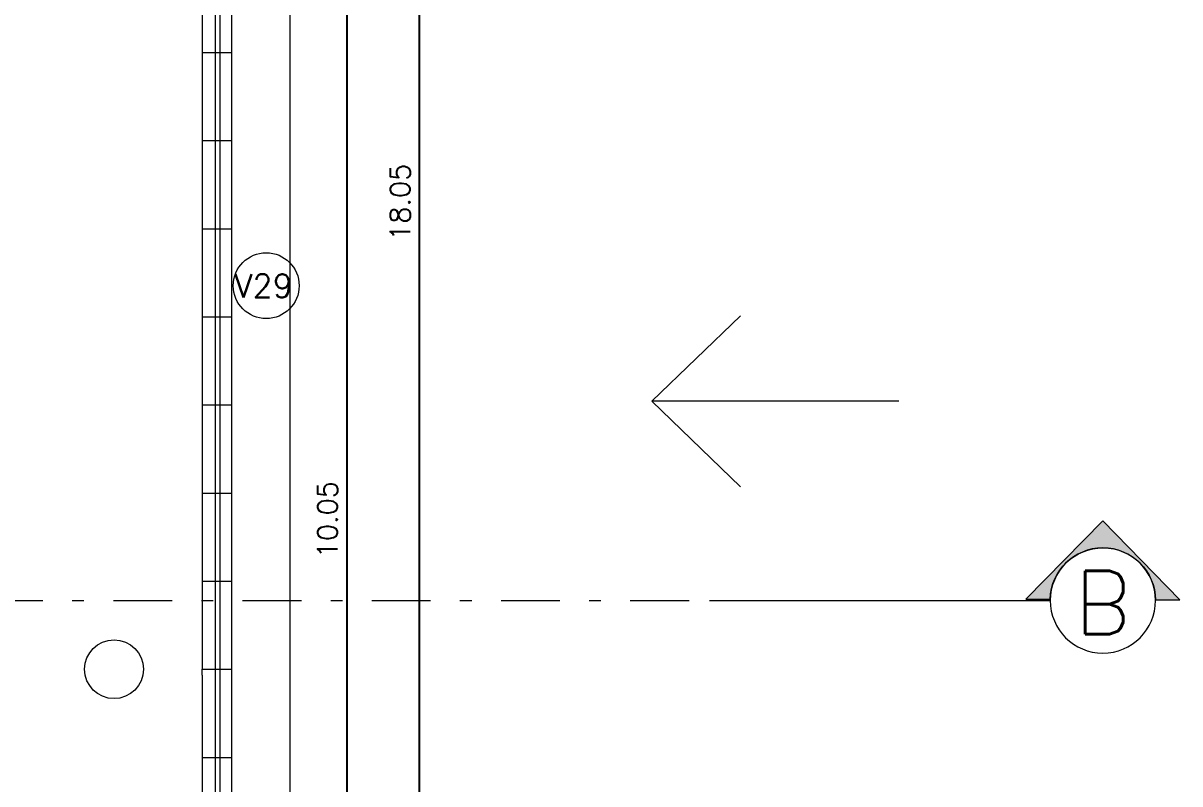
# Model space of a CAD drawing. Header units: millimetres. Extents: x 521 to 1055, y 261 to 520.
# Drawn here: x 680.48 to 690.32, y 410.27 to 416.75 of the extents above; entities that cross this region are included whole.
import ezdxf
from ezdxf.enums import TextEntityAlignment as Align

# ---------------------------------------------------------------- set-up
doc = ezdxf.new("R2010")
doc.units = ezdxf.units.MM
doc.linetypes.add('CONTINU', pattern=[0])
doc.linetypes.add('DASHDOTX2', pattern=[2, 1, -0.5, 0, -0.5])
doc.layers.add('0.1', color=8, linetype='Continuous', lineweight=13)
doc.styles.add('ROMANS', font='romans')
doc.styles.get("Standard").update_dxf_attribs({"font": 'romans.shx'})
doc.dimstyles.new('Fares Eng - 50', dxfattribs={"dimscale": 2, "dimtxt": 0.085, "dimasz": 0.1, "dimexe": 0.05, "dimexo": 0.05, "dimgap": 0.04, "dimtad": 1, "dimzin": 4, "dimdsep": 46, "dimtxsty": 'ROMANS', "dimblk1": 'OBLIQUE', "dimblk2": 'OBLIQUE', "dimsah": 1, "dimcen": 0.05, "dimdle": 0.05, "dimclrd": 8, "dimclre": 8, "dimclrt": 8, "dimaunit": 1, "dimadec": 0, "dimazin": 0, "dimtfac": 1, "dimtix": 1, "dimtmove": 2, "dimatfit": 0, "dimldrblk": 'OPEN90', "dimfxl": 1, "dimtolj": 1, "dimtzin": 0, "dimarcsym": 0})

# ---------------------------------------------------------------- blocks, each defined once
blk = doc.blocks.new('_OBLIQUE')
at = {"color": 0, "linetype": 'ByBlock'}
blk.add_line((-0.5, -0.5), (0.5, 0.5), dxfattribs=at)
blk = doc.blocks.new('*D445')
at = {"layer": '0.1', "color": 8, "linetype": 'CONTINU', "lineweight": -2, "transparency": 16777216}
for p, q in [((683.8529, 406.0965), (683.8529, 424.3465)), ((683.4514, 424.2465), (683.9529, 424.2465)), ((683.4514, 406.1965), (683.9529, 406.1965))]:
    blk.add_line(p, q, dxfattribs=at)
at = {"layer": 'DEFPOINTS', "color": 0, "linetype": 'CONTINU', "lineweight": -2, "transparency": 16777216}
for p in [(683.3514, 424.2465), (683.8529, 424.2465), (683.3514, 406.1965)]:
    blk.add_point(p, dxfattribs=at)
at = {"layer": '0.1', "color": 8, "linetype": 'CONTINU', "lineweight": -2, "transparency": 16777216, "xscale": 0.2, "yscale": 0.2, "zscale": 0.2}
for p, rotation in [((683.8529, 424.2465), 90), ((683.8529, 406.1965), 270)]:
    blk.add_blockref('_OBLIQUE', p, dxfattribs=dict(at, rotation=rotation))
at = {"layer": '0.1', "color": 8, "linetype": 'CONTINU', "transparency": 16777216, "insert": (683.6879, 415.2215), "char_height": 0.17, "attachment_point": 5, "rotation": 90, "style": 'ROMANS'}
blk.add_mtext('\\A1;18.05', dxfattribs=at)
blk = doc.blocks.new('_Open90')
at = {"color": 0, "linetype": 'ByBlock', "lineweight": -2}
for p, q in [((-0.5, 0.5), (0, 0)), ((0, 0), (-1, 0)), ((0, 0), (-0.5, -0.5))]:
    blk.add_line(p, q, dxfattribs=at)
blk = doc.blocks.new('*D649')
at = {"layer": '0.1', "color": 8, "linetype": 'CONTINU', "lineweight": -2, "transparency": 16777216}
for p, q in [((683.2342, 417.6465), (683.2342, 407.3936)), ((682.8527, 417.5465), (683.3342, 417.5465)), ((682.8527, 407.4936), (683.3342, 407.4936))]:
    blk.add_line(p, q, dxfattribs=at)
at = {"layer": 'DEFPOINTS', "color": 0, "linetype": 'CONTINU', "lineweight": -2, "transparency": 16777216}
for p in [(682.7527, 417.5465), (682.7527, 407.4936), (683.2342, 407.4936)]:
    blk.add_point(p, dxfattribs=at)
at = {"layer": '0.1', "color": 8, "linetype": 'CONTINU', "lineweight": -2, "transparency": 16777216, "xscale": 0.2, "yscale": 0.2, "zscale": 0.2}
for p, rotation in [((683.2342, 417.5465), 90), ((683.2342, 407.4936), 270)]:
    blk.add_blockref('_OBLIQUE', p, dxfattribs=dict(at, rotation=rotation))
at = {"layer": '0.1', "color": 8, "linetype": 'CONTINU', "transparency": 16777216, "insert": (683.0692, 412.52), "char_height": 0.17, "attachment_point": 5, "rotation": 90, "style": 'ROMANS'}
blk.add_mtext('\\A1;10.05', dxfattribs=at)
blk = doc.blocks.new('Cor-4A')
h = blk.add_hatch(color=1)
edge = h.paths.add_edge_path()
edge.add_line((-0.00005, -0.00732), (-0.00757, 0))
edge.add_line((-0.00757, 0), (-0.00014, 0.00731))
edge.add_line((-0.00014, 0.00731), (-0.00014, 0.005))
edge.add_arc((0, 0), 0.005, 91.6216, 269.468)
edge.add_line((-0.00005, -0.005), (-0.00005, -0.00732))
at = {"linetype": 'DASHDOTX2'}
blk.add_line((0, 0.03735), (0, 0.005), dxfattribs=at)
at = {"color": 1}
blk.add_lwpolyline([(-0.00005, -0.00732), (-0.00757, 0), (-0.00014, 0.00731), (-0.00014, 0.005, 0.98138), (-0.00005, -0.005)], format="xyb", close=True, dxfattribs=at)
blk.add_circle((0, 0), 0.005, dxfattribs=at)
at = {"color": 3, "style": 'ROMANS'}
blk.add_attdef('O', text='', height=0.006, rotation=90, dxfattribs=at).set_placement((0.00019, 0), align=Align.MIDDLE)

msp = doc.modelspace()

# ---------------------------------------------------------------- linework, layer by layer
at = {"layer": '0.1', "color": 8, "linetype": 'CONTINU'}
for p, q in [((682.11267, 423.09649), (682.11267, 405.24649)), ((682.15267, 423.09649), (682.15267, 405.24649)), ((682.25267, 423.09649), (682.25267, 405.24649)), ((682.75267, 405.24649), (682.75267, 423.09649)), ((682.00267, 417.24649), (682.00267, 414.79649)), ((682.00267, 416.49649), (682.25267, 416.49649)), ((682.00267, 415.74649), (682.25267, 415.74649)), ((682.00267, 414.99649), (682.25267, 414.99649)), ((682.00267, 414.79649), (682.00267, 414.74649)), ((682.00267, 414.74649), (682.00267, 412.74649)), ((682.00267, 414.24649), (682.25267, 414.24649)), ((685.82873, 413.52726), (686.58607, 414.25588)), ((687.93247, 413.52726), (685.82873, 413.52726)), ((685.82873, 413.52726), (686.58607, 412.79863)), ((682.00267, 413.49649), (682.25267, 413.49649)), ((682.00267, 413.04357), (682.00267, 411.24649)), ((682.00267, 412.74649), (682.25267, 412.74649)), ((682.00267, 411.99649), (682.25267, 411.99649)), ((682.00267, 411.24649), (682.25267, 411.24649)), ((682.00267, 411.19649), (682.00267, 411.24649)), ((682.00267, 411.19649), (682.00267, 407.49357)), ((682.00267, 410.49649), (682.25267, 410.49649))]:
    msp.add_line(p, q, dxfattribs=at)
at = {"layer": '0.1', "color": 8, "linetype": 'DASHDOTX2', "ltscale": 0.5}
msp.add_line((665.84699, 411.83162), (686.32202, 411.83162), dxfattribs=at)
at = {"layer": '0.1', "color": 8}
msp.add_circle((682.54792, 414.51164), 0.28038, dxfattribs=at)
at = {"layer": '0.1', "color": 7}
msp.add_circle((681.25267, 411.24649), 0.25, dxfattribs=at)

# ---------------------------------------------------------------- block references
at = {"layer": '0.1', "color": 8}
ref = msp.add_blockref('Cor-4A', (689.66868, 411.83162), dxfattribs=dict(at, xscale=-89.59999999999991, yscale=89.59999999999997, zscale=89.60000000000001, rotation=90))
ref.add_attrib('O', 'B', dxfattribs={"layer": '0', "color": 3, "height": 0.5376, "rotation": 180, "style": 'ROMANS', "text_generation_flag": 2}).set_placement((689.66868, 411.81423), align=Align.MIDDLE)

# ---------------------------------------------------------------- texts
msp.add_text('V29', height=0.2, dxfattribs=at).set_placement((682.27713, 414.41013))

# ---------------------------------------------------------------- dimensions: what is measured, and where the dimension line sits
at = {"layer": '0.1', "color": 8, "linetype": 'CONTINU'}
for base, p1, p2, picture, middle in [((683.85288, 424.24649), (683.35142, 406.19649), (683.35142, 424.24649), '*D445', (683.68788, 415.22149)), ((683.23417, 407.49357), (682.75267, 417.54649), (682.75267, 407.49357), '*D649', (683.06917, 412.52003))]:
    dim = msp.add_linear_dim(base=base, p1=p1, p2=p2, angle=90, dimstyle='Fares Eng - 50', dxfattribs=at)
    dim.commit()
    dim.dimension.update_dxf_attribs({"geometry": picture, "text_midpoint": middle})

doc.saveas('drawing.dxf')
